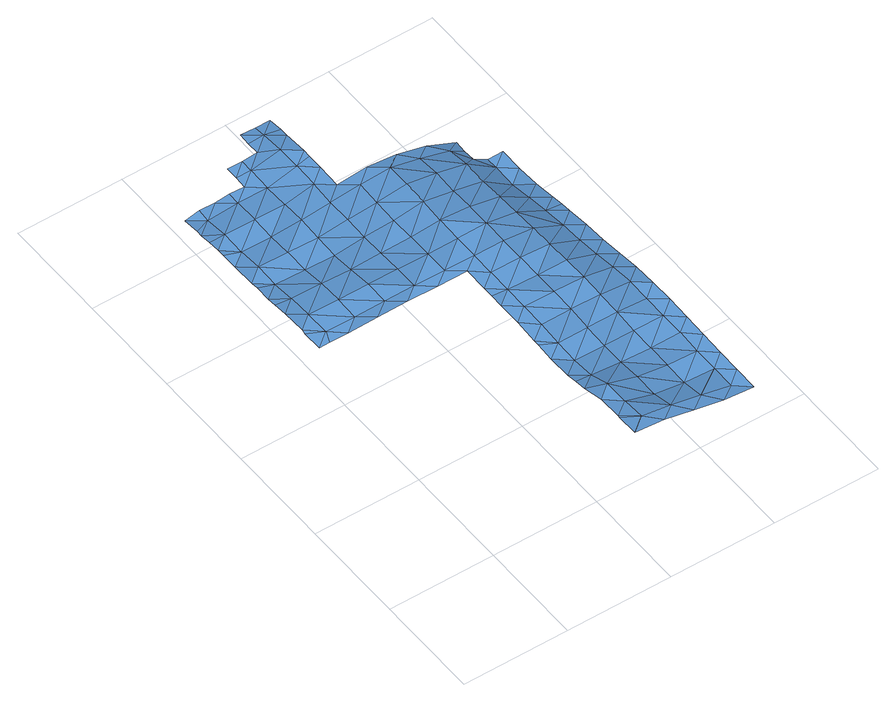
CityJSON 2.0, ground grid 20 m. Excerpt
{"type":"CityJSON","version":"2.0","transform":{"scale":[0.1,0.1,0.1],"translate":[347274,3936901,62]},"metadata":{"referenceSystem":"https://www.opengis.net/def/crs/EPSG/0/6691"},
"CityObjects":{
"waterbody1":{"type":"WaterBody","attributes":{"name":"8","class":"1140","function":"1","WaterBodyRiverFloodingRiskAttribute.description":"4","WaterBodyRiverFloodingRiskAttribute.rankOrg":"1","WaterBodyRiverFloodingRiskAttribute.adminType":"2","WaterBodyRiverFloodingRiskAttribute.scale":"L1"},"geometry":[{"type":"MultiSurface","lod":"1","boundaries":[[[0,1,2]],[[0,3,1]],[[4,5,6]],[[7,4,6]],[[7,8,4]],[[7,9,8]],[[10,11,12]],[[13,11,14]],[[15,16,17]],[[13,18,19]],[[20,18,21]],[[21,22,23]],[[24,23,25]],[[25,26,27]],[[5,28,6]],[[29,30,31]],[[32,5,33]],[[34,33,5]],[[35,34,36]],[[35,37,38]],[[39,40,41]],[[38,37,42]],[[43,42,44]],[[45,46,47]],[[48,46,49]],[[9,7,50]],[[51,1,3]],[[2,1,52]],[[53,54,55]],[[56,55,54]],[[7,57,50]],[[50,58,9]],[[59,58,50]],[[58,60,9]],[[58,61,60]],[[62,61,58]],[[61,63,60]],[[64,63,61]],[[63,65,60]],[[65,63,66]],[[66,63,67]],[[63,68,67]],[[68,69,67]],[[70,71,72]],[[73,72,71]],[[74,72,73]],[[75,74,73]],[[76,74,75]],[[77,78,76]],[[78,77,79]],[[80,79,77]],[[80,81,79]],[[77,76,75]],[[75,82,77]],[[83,75,73]],[[83,73,71]],[[65,66,81]],[[8,9,60]],[[35,36,84]],[[85,8,60]],[[85,60,65]],[[77,86,80]],[[87,86,77]],[[86,87,88]],[[89,90,84]],[[35,84,37]],[[42,37,44]],[[86,88,91]],[[92,88,87]],[[82,87,77]],[[83,82,75]],[[50,57,59]],[[48,47,46]],[[93,47,48]],[[94,42,43]],[[95,42,94]],[[95,38,42]],[[95,41,38]],[[40,38,41]],[[40,35,38]],[[40,34,35]],[[34,40,33]],[[39,33,40]],[[39,96,33]],[[96,97,33]],[[97,32,33]],[[31,32,29]],[[31,5,32]],[[31,28,5]],[[28,31,98]],[[31,30,98]],[[27,99,25]],[[25,99,24]],[[23,100,21]],[[100,20,21]],[[20,100,101]],[[19,17,13]],[[16,13,17]],[[16,11,13]],[[11,16,12]],[[12,16,102]],[[102,16,103]],[[15,103,16]],[[104,105,106]],[[107,105,104]],[[107,108,105]],[[109,108,107]],[[110,108,109]],[[110,111,108]],[[112,111,110]],[[14,111,112]],[[111,14,113]],[[113,14,11]],[[114,113,11]],[[115,113,114]],[[116,113,115]],[[116,105,113]],[[49,117,118]],[[117,119,118]],[[118,119,120]],[[121,122,123]],[[123,124,125]],[[126,125,124]],[[126,127,125]],[[124,128,126]],[[128,124,129]],[[124,130,129]],[[131,130,132]],[[133,134,135]],[[135,134,136]],[[136,134,137]],[[138,131,139]],[[137,134,140]],[[141,142,138]],[[83,71,142]],[[143,137,140]],[[70,143,71]],[[144,69,145]],[[68,145,69]],[[63,64,68]],[[62,64,61]],[[146,147,148]],[[59,62,58]],[[117,49,46]],[[149,150,151]],[[149,151,152]],[[151,153,152]],[[149,152,154]],[[149,154,110]],[[151,155,153]],[[7,156,57]],[[156,7,6]],[[98,157,28]],[[158,25,159]],[[158,26,25]],[[22,159,25]],[[159,22,160]],[[23,22,25]],[[160,22,161]],[[152,162,154]],[[21,161,22]],[[112,154,163]],[[110,154,112]],[[109,149,110]],[[164,109,107]],[[111,105,108]],[[107,104,146]],[[104,106,165]],[[106,105,116]],[[114,11,10]],[[113,105,111]],[[163,14,112]],[[163,13,14]],[[163,18,13]],[[163,21,18]],[[21,163,161]],[[163,154,161]],[[162,161,154]],[[166,161,162]],[[161,166,160]],[[155,157,153]],[[155,28,157]],[[28,155,6]],[[6,155,156]],[[155,57,156]],[[151,57,155]],[[150,57,151]],[[57,150,59]],[[150,109,59]],[[149,109,150]],[[59,109,164]],[[164,62,59]],[[164,146,62]],[[107,146,164]],[[148,62,146]],[[148,64,62]],[[148,68,64]],[[68,148,145]],[[148,147,145]],[[145,147,54]],[[54,147,167]],[[147,168,167]],[[147,169,168]],[[146,169,147]],[[146,104,169]],[[169,104,170]],[[104,165,170]],[[171,169,170]],[[168,169,171]],[[56,54,167]],[[54,144,145]],[[144,54,53]],[[71,143,140]],[[140,142,71]],[[142,140,138]],[[134,138,140]],[[138,134,131]],[[133,131,134]],[[133,130,131]],[[133,129,130]],[[129,133,52]],[[172,52,133]],[[172,2,52]],[[135,172,133]],[[52,128,129]],[[128,52,1]],[[1,51,128]],[[173,128,51]],[[173,126,128]],[[174,126,173]],[[174,127,126]],[[175,127,174]],[[176,127,175]],[[127,176,125]],[[176,177,125]],[[177,123,125]],[[178,123,177]],[[178,121,123]],[[120,121,178]],[[119,121,120]],[[119,122,121]],[[139,122,119]],[[139,131,122]],[[131,132,122]],[[132,123,122]],[[124,123,132]],[[130,124,132]],[[141,139,119]],[[141,138,139]],[[117,141,119]],[[46,141,117]],[[45,141,46]],[[45,142,141]],[[83,142,45]],[[83,45,179]],[[45,47,179]],[[83,179,82]],[[179,87,82]],[[87,179,92]],[[37,91,44]],[[84,91,37]],[[90,91,84]],[[86,91,90]],[[86,90,80]],[[80,90,89]],[[80,89,81]],[[89,65,81]],[[65,89,85]],[[89,84,85]],[[85,84,8]],[[36,8,84]],[[8,36,4]],[[34,4,36]],[[5,4,34]],[[179,47,180]],[[92,181,88]],[[93,180,47]],[[180,93,182]],[[179,180,92]],[[92,180,181]],[[182,181,180]],[[183,181,182]],[[183,44,181]],[[43,44,183]],[[88,181,44]],[[88,44,91]]]}]}
},
"vertices":[
[283,54,98],[311,34,102],[283,58,98],[282,11,102],[378,634,60],[435,679,47],[379,680,60],[321,635,70],[320,589,68],[264,590,62],[12,781,41],[40,778,44],[12,802,38],[98,824,41],[97,777,44],[41,848,39],[41,825,35],[70,847,39],[126,846,42],[98,847,42],[127,869,42],[155,869,42],[212,868,56],[184,892,45],[184,915,45],[213,914,48],[241,937,45],[213,937,45],[379,726,54],[464,725,19],[465,748,19],[436,725,37],[464,702,21],[492,678,5],[434,633,47],[434,587,53],[377,588,64],[433,541,58],[490,586,17],[520,655,5],[491,632,5],[519,608,11],[489,540,27],[517,516,31],[489,493,35],[429,309,71],[486,308,66],[486,355,59],[514,331,62],[513,285,67],[264,636,61],[339,11,96],[312,80,96],[27,478,63],[36,501,63],[7,478,63],[7,516,63],[265,682,61],[207,591,60],[208,637,56],[263,543,65],[206,544,64],[150,592,57],[205,498,67],[150,545,64],[262,497,67],[233,475,67],[177,476,67],[149,499,65],[120,477,65],[287,278,69],[315,265,68],[287,289,69],[316,311,70],[288,335,71],[316,358,71],[288,381,70],[317,404,70],[289,407,69],[289,427,69],[318,450,68],[290,474,68],[373,357,71],[372,310,72],[376,542,66],[320,542,66],[375,449,68],[374,403,68],[431,448,66],[319,496,67],[375,495,68],[432,494,62],[430,402,69],[515,377,53],[518,537,27],[518,562,22],[521,701,4],[492,701,4],[408,749,45],[185,938,45],[156,892,42],[127,893,42],[13,814,37],[13,848,32],[38,640,50],[39,686,50],[10,663,50],[95,639,49],[95,685,49],[152,684,48],[153,730,49],[96,731,45],[154,776,45],[39,732,45],[12,756,44],[11,742,45],[11,710,46],[485,262,68],[513,239,69],[484,216,69],[512,192,69],[483,170,70],[427,171,68],[482,124,68],[425,78,70],[482,77,68],[424,32,82],[481,31,69],[367,33,93],[368,79,78],[369,126,78],[370,172,70],[426,125,70],[312,127,96],[313,173,75],[284,150,82],[285,175,76],[285,196,71],[371,218,68],[427,217,69],[314,219,68],[428,263,71],[371,264,70],[286,243,68],[63,478,63],[92,500,63],[94,593,58],[36,547,62],[93,546,63],[209,729,56],[209,683,56],[266,728,62],[238,752,58],[295,751,65],[210,776,57],[323,727,67],[322,681,70],[351,750,60],[241,908,49],[240,891,52],[240,844,57],[211,822,58],[239,798,58],[154,823,42],[151,638,48],[10,649,51],[239,828,57],[8,525,63],[8,571,60],[37,594,58],[9,617,53],[9,600,55],[284,104,96],[395,10,85],[452,9,73],[509,8,69],[509,54,69],[510,100,68],[511,146,69],[430,356,70],[487,401,48],[488,447,40],[516,424,44],[517,470,38]
]}
